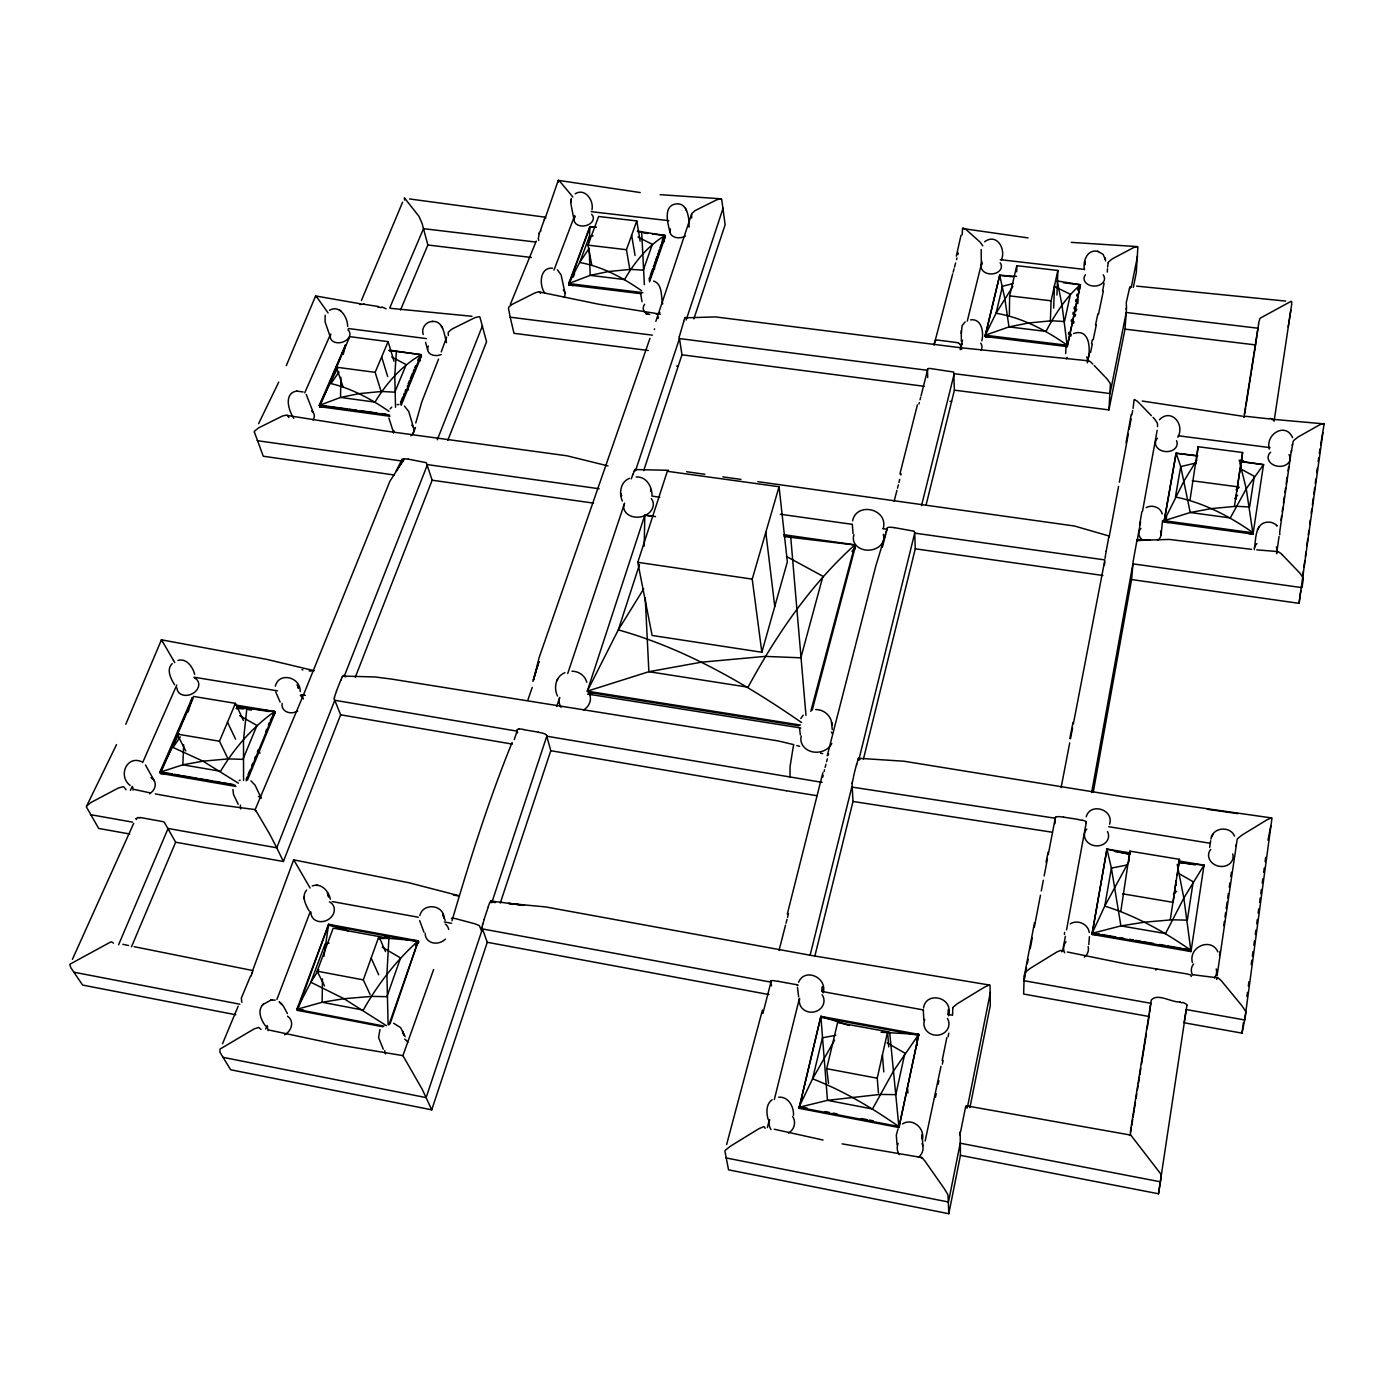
<?xml version="1.0" encoding="UTF-8"?>
<svg xmlns="http://www.w3.org/2000/svg" width="1394" height="1394" viewBox="0 0 1394 1394"><rect width="100%" height="100%" fill="white"/><g stroke="black" fill="none" stroke-linecap="round" stroke-linejoin="round"><path stroke-width="1.5" d="M981.324 265.4L981.184 249.474M981.829 340.833C983.903 332.696 981.916 318.424 970.625 319.836M989.496 337.348L985.227 336.529L985.244 335.222L999.707 275.28L1016.574 276.395M589.209 242.539L589.958 226.664L595.883 227.013M482.115 927.254L482.202 926.052A7.998 2.213 -79 0 1 482.725 924.1M524.074 905.333L508.514 903.399L545.699 906.936L811.918 955.552L989.409 985.018A4.252 1.568 -37.4 0 1 990.036 985.227L990.298 1005.388L969.928 1107.62M309.12 910.874C305.722 905.002 301.209 896.22 306.61 890.052M1012.445 276.779L999.707 275.28L985.227 336.529L989.391 337.156M1001.345 260.12C1006.346 248.759 996.483 232.746 984.617 241.772M1009.343 316.264L1009.639 295.877L1016.784 265.679L1057.872 270.471L1056.931 295.092M1016.679 271.83L1016.784 265.679M644.185 546.099L644.847 515.1L655.546 516.616M1279.762 534.738L1279.797 533.083M962.156 234.924L962.557 228.529A3.433 1.586 68.9 0 1 962.923 228.006L965.084 228.755A29.901 13.748 68.6 0 1 966.286 229.749L977.089 239.402M1107.603 267.073L1108.195 262.786M232.937 789.44L233.495 794.475L238.217 804.338M1050.362 321.212L1051.093 300.808L1057.872 270.471M1053.655 308.091L1054.491 285.561M679.331 336.581L683.757 321.544M1065.696 353.553L1066.061 345.311M1067.316 346.618L1062.019 305.181L1057.244 280.943L1080.437 284.759L1067.316 346.618L985.227 336.529M1077.841 303.683L1078.05 299.501M1078.468 291.154L1078.677 286.99L1078.276 288.785M254.353 432.035L263.274 456.239L394.328 475.006M322.467 978.884L322.136 1002.251L296.887 1009.326L297.427 1010.336L382.914 1026.786M1024.154 978.483L1024.102 979.372M1054.962 823.645L1055.241 818.243A4.374 2.196 3.9 0 1 1056.007 816.867M1084.532 269.774C1082.511 261.358 1087.32 248.968 1097.636 251.373M1107.289 272.074L1107.516 268.728M340.868 377.269L340.519 397.429L319.278 405.427L319.714 406.682L324 407.275M574.154 220.583L570.843 203.524L571.279 198.418M570.826 202.147L570.982 199.638M960.222 1135.117L960.431 1155.347L948.809 1213.721L728.539 1169.827L724.915 1151.078A4.426 1.655 -34.9 0 1 725.472 1150.137L730.142 1146.408A41.506 15.334 -35 0 1 731.745 1145.398L757.012 1129.872A38.265 14.149 -35.2 0 1 759.347 1128.495L763.546 1126.753A4.409 1.655 -35.3 0 1 764.313 1126.875L765.167 1128.356M960.884 346.827L960.309 344.527M966.844 1107.097L966.042 1106.104M1087.337 362.858L1087.773 360.732A3.59 1.481 62.2 0 1 1088.191 360.419L1090.578 361.848A31.173 12.842 62 0 1 1091.903 363.154L1092.809 364.078M927.864 368.852A1.899 1.237 14 0 1 928.421 368.574L929.31 368.452A8.556 5.541 13.7 0 1 930.425 368.521L953.705 372.059L954.402 390.163L1108.927 409.906L1110.391 384.343A3.607 1.516 62 0 0 1110.06 383.211L1107.341 379.273A33.839 14.01 61.8 0 0 1106.418 378.279L1105.163 376.938M1104.536 564.849L1104.745 561.887M1108.927 409.906L1125.01 329.141L1126.247 312.483A46.351 20.039 63.2 0 0 1126.282 311.733L1126.439 309.729M1133.078 408.407L1134.071 399.799A3.624 1.551 61.3 0 1 1134.524 399.503L1137.452 401.402A34.014 14.393 61.1 0 1 1138.393 402.326L1139.334 403.267M1064.424 934.433L1064.58 932.377M1108.195 262.786A3.537 1.847 -45.3 0 1 1108.753 261.793L1111.907 259.145A30.773 15.944 -45.1 0 1 1113.667 258.134L1132.712 248.045A33.212 17.094 -45.3 0 1 1133.897 247.452L1137.434 246.599A3.537 1.83 -45.6 0 1 1137.887 247.069L1136.232 272.858L1133.339 287.391M1088.784 944.592L1089.428 936.681M1157.56 426.599L1157.473 423.898A3.642 1.568 61 0 0 1157.142 422.765L1154.79 419.263A31.644 13.47 60.9 0 0 1153.396 417.764L1153.03 417.364M1130.168 852.936L1106.958 849.103L1091.99 934.433L1190.999 951.562L1183.837 898.032L1177.216 864.315M1157.159 430.293L1142.522 511.284M1128.913 854.226L1106.958 849.103L1091.99 934.433L1096.276 934.468M1109.624 824.22C1114.224 809.513 1090.404 802.125 1086.205 816.727M1093.262 792.158L1131.562 579.556L1133.252 560.876L1137.103 539.565L1149.928 539.983L1136.894 540.471L1169.217 539.426L1251.603 549.341M1139.595 524.946L1141.86 511.877M183.66 744.779L182.841 764.801L159.874 772.276L160.467 773.391L235.882 786.443M323.896 956.336L328.653 924.344L418.27 940.845L390.111 1023.806M1120.881 910.892L1129.889 851.142L1179.463 859.331L1177.233 875.362M1161.063 535.226L1162.561 520.554M1128.861 861.178L1129.889 851.142M1197.673 455.681L1176.118 453.224L1164.182 520.694L1164.06 521.966L1168.346 522.576M1137.086 540.924L1137.173 539.583M1197.446 456.012L1176.118 453.224L1164.06 521.966L1253.032 534.129L1246.253 488.789L1239.824 462.791M1177.878 437.263C1185.214 423.933 1170.943 407.919 1159.425 419.751M359.739 304.502L363.433 304.171M1126.561 308.492L1126.3 303.596A7.371 3.799 67.5 0 1 1126.23 302.69L1129.401 288.872M1190.04 499.819L1198.073 446.725L1242.612 452.51L1239.876 471.73M1196.069 463.801L1198.073 446.725M1147.14 1028.772L1149.388 1014.048M1105.006 558.367L1106.122 551.466M1149.597 1012.392L1151.095 1001.31A52.24 17.773 -36.8 0 0 1151.235 1000.09C1157.525 992.685 1171.483 1002.617 1180.143 1001.938M1191.225 976.532L1190.703 974.981L1187.583 974.023L1126.753 964.108L1067.316 951.997M1292.221 445.522L1293.231 441.34A3.781 1.638 -43.7 0 1 1293.893 440.33L1297.849 437.158A35.425 15.299 -43.5 0 1 1299.121 436.409L1318.951 425.222A32.776 14.079 -43.7 0 1 1320.763 424.281L1323.777 423.48A3.781 1.638 -44 0 1 1324.178 423.898L1320.641 444.878M1131.562 579.556L1299.069 603.341L1300.776 590.603M1302.798 575.687L1303.373 571.401M1303.948 567.097L1304.819 560.649M1305.394 556.363L1305.986 552.059M1306.858 545.629L1307.729 539.182M1308.304 534.878L1308.879 530.591M1309.75 524.144L1310.325 519.857M1311.196 513.41L1311.771 509.106M1312.364 504.82L1313.235 498.372M1313.81 494.068L1314.681 487.639M1315.256 483.335L1315.831 479.048M1316.703 472.601L1317.278 468.297M1318.149 461.867L1318.741 457.563M1319.316 453.277L1319.891 448.973M1184.081 1022.76L1242.002 1033.146L1243.448 1022.429M1246.898 996.693L1247.491 992.406M1248.344 985.976L1248.919 981.69M1251.237 964.543L1251.812 960.257M1252.387 955.97L1252.962 951.684M1253.833 945.254L1254.408 940.967M1255.28 934.538L1255.855 930.251M1256.726 923.821L1257.301 919.535M1258.172 913.105L1258.747 908.818M1259.618 902.388L1260.193 898.102M1260.768 893.815L1261.343 889.529M1262.215 883.099L1262.79 878.812M1263.661 872.383L1264.236 868.096M1265.09 861.666L1265.682 857.38M1322.906 432.593L1299.069 603.341M858.948 758.545A4.827 1.028 -73.6 0 0 858.425 758.266L904.026 761.229L1123.477 796.758L1271.502 817.929A4.13 1.446 -40 0 1 1271.973 818.191L1244.72 1019.972L1242.002 1033.146M1258.59 324L1254.147 354.128M1170.35 919.326L1179.463 859.331M1173.138 902.197L1176.1 880.694M1175.856 885.399L1176.414 881.391M1234.509 505.795L1242.612 452.51M1236.914 490.81L1239.928 469.551M1280.981 520.223L1281.591 515.937M1282.201 511.65L1282.829 507.364M1283.438 503.077L1284.362 496.665M1284.972 492.378L1285.582 488.092M1286.192 483.805L1287.115 477.393M1288.039 470.963L1288.648 466.676M1276.59 553.679L1279.065 536.463M1279.675 532.159L1291.402 450.384M1216.735 974.685L1217.345 970.416M1219.489 955.5L1220.099 951.231M1223.758 925.651L1224.368 921.382M1224.977 917.113L1225.587 912.843M1226.197 908.592L1227.121 902.197M1227.731 897.928L1228.341 893.659M1229.247 887.264L1229.856 882.994M1230.78 876.599L1231.39 872.348M1217.049 975.87L1237.175 839.38A4.147 1.464 -39.8 0 1 1237.889 838.404L1241.671 835.32A35.93 12.563 -39.7 0 1 1243.744 833.995L1266.048 820.404A38.736 13.47 -39.9 0 1 1267.442 819.585L1271.502 817.929M1239.301 461.083L1263.522 464.655L1253.032 534.129L1248.85 533.571M1178.697 860.969L1204.015 865.151L1190.999 951.562L1187.043 950.15M960.431 1155.347L1158.501 1193.769L1186.799 1006.05A11.5 4.67 23.8 0 0 1187.061 1005.196M1274.081 421.249L1291.436 306.053A62.242 28.438 -45.8 0 1 1291.663 304.781L1291.68 301.487A2.945 1.377 -45.4 0 0 1291.14 301.296L1260.49 318.024A2.962 1.394 -45 0 0 1259.793 318.895L1258.73 322.763A62.312 29.762 -44.5 0 1 1258.59 324M921.364 1158.1L921.608 1157.508A4.565 0.871 58.9 0 1 922.026 1157.612L924.71 1160.766A39.659 7.51 58.9 0 1 926.243 1162.91L943.163 1187.061A43.231 8.172 58.7 0 1 944.243 1188.629L947.519 1194.013A4.618 0.889 58.7 0 1 947.99 1195.181L948.809 1213.721M1263.312 465.944L1263.522 464.655L1240.068 461.588M1203.841 866.266L1204.015 865.151L1178.871 862.625M1237.036 490.862L1237.698 486.628M1174.532 893.833L1175.194 889.616M1288.178 327.05L1288.666 323.931M1288.823 322.885L1290.792 310.27M1269.307 449.095C1265.16 433.9 1285.878 421.877 1292.569 437.699M1254.426 548.103C1255.994 539.809 1254.792 524.161 1266.344 522.262C1270.265 521.617 1274.621 522.889 1277.183 526.008L1276.608 525.364M960.605 1131.789L965.659 1106.575M1130.325 1131.98L1150.817 1003.279L1024.05 980.714L1024.729 973.169A4.252 1.551 -38 0 1 1025.374 972.193L1029.922 968.569A39.834 14.341 -37.9 0 1 1031.403 967.628L1054.979 953.13A36.784 13.226 -38.2 0 1 1057.14 951.858L1060.886 950.342A4.234 1.533 -38.3 0 1 1061.479 950.551L1061.845 951.841M1244.006 416.37L1257.98 328.217L1126.247 312.483L1110.042 393.544L954.228 373.697L921.521 505.673M1130.377 1134.106L1131.388 1127.781M1131.719 1125.672L1132.73 1119.347M1133.061 1117.239L1134.071 1110.896M1134.402 1108.788L1135.413 1102.445M1136.093 1098.211L1136.772 1093.994M1137.434 1089.742L1138.114 1085.508M1138.462 1083.382L1139.473 1077.004M1139.804 1074.861L1140.832 1068.466M1141.512 1064.197L1146.304 1033.999M1244.703 413.879L1245.661 407.832M1245.975 405.828L1251.185 372.825M1251.481 370.943L1253.851 355.975M1209.644 847.413L1210.689 840.721M1192.375 962.592C1188.298 946.648 1211.247 936.995 1217.903 951.893M1184.22 1021.959L1186.189 1009.552L1244.72 1019.972L1245.87 1012.358A4.461 1.446 56.6 0 0 1245.504 1011.19L1242.159 1006.085A41.785 13.4 56.6 0 0 1241.009 1004.638L1222.747 982.491A38.335 12.302 56.8 0 0 1221.074 980.522L1218.007 977.804A4.409 1.429 56.9 0 0 1217.415 977.804L1193.403 974.807M1158.501 1193.769L1160.888 1178.766A81.758 21.468 56.2 0 1 1161.063 1177.913L1160.941 1174.654A3.764 0.993 56.7 0 0 1160.4 1173.487L1130.917 1135.256A3.712 0.976 57.1 0 0 1130.273 1134.873L1129.576 1135.465M1291.384 451.952L1292.656 444.32M851.995 783.236L853.006 801.463L814.828 956.232M1024.189 976.758L1034.505 922.636M1165.872 520.938L1166.604 516.808M334.473 697.105L334.351 698.481M1091.659 792.541L1132.939 563.856L1302.013 587.641L1303.32 578.754A3.886 1.725 58.6 0 0 1303.007 577.586L1300.01 573.283A36.349 15.979 58.5 0 0 1298.947 572.15L1282.358 554.882M1131.248 414.471L1126.056 442.752M1137.086 540.907L1140.588 521.861M1062.629 951.266L1065.364 936.298M1066.549 929.885L1086.153 823M1106.174 551.24L1108.247 540.158M1109.154 537.004L1118.563 486.419M1119.347 482.202L1128.373 433.708M1129.157 429.491L1131.126 418.949M1131.911 414.732L1132.695 410.516M1235.676 845.966L1235.851 845.008M1026.524 967.889L1024.05 980.714L1023.614 994.044L1149.092 1016.505M1027.343 963.62L1028.162 959.333M1030.218 948.652L1032.257 937.953M1034.313 927.271L1040.464 895.209M1041.283 890.923L1043.339 880.241M1044.158 875.955L1047.434 858.861M1048.253 854.574L1055.241 818.243L851.804 787.052L810.053 955.413M1061.113 787.627L1069.703 742.932M1070.522 738.681L1072.561 728.034M1073.38 723.782L1104.884 559.918L914.708 533.118L858.721 760.27M1267.982 840.233L1270.823 825.806M899.949 473.855L917.391 404.887M1069.825 738.559L1073.049 722.249M1104.083 283.33L1102.532 291.067M967.279 1108.021L990.402 992.162M1131.283 287.269L1137.521 256.026M946.822 1037.641L942.17 1060.555M1216.683 979.355L1217.415 977.804M693.846 318.912L725.141 224.73L721.656 199.272A3.346 2.143 -43.2 0 0 721.064 198.802L717.265 199.586A31.452 20.004 -42.8 0 0 716.046 200.144L696.756 209.762A29.135 18.627 -42.4 0 0 694.996 210.721L691.999 213.282A3.363 2.161 -42.6 0 0 691.581 214.258L691.703 217.952M941.002 1066.271L925.18 1140.919M852.57 520.851C856.665 501.317 888.605 508.932 883.238 528.64M1097.862 313.877L1095.51 325.046M935.444 1097.374L936.21 1093.663M938.145 1084.393L938.911 1080.681M942.361 1064.127L943.128 1060.451M948.042 1036.822L948.809 1033.215M1090.544 352.508L1092.304 344.039M1093.192 339.805L1096.276 324.994M1098.472 314.399L1103.316 291.119M787.314 914.046L822.896 772.555M1068.466 334.212L1068.867 332.364M1071.237 321.369L1071.638 319.54M1072.822 314.068L1073.206 312.256M1073.99 308.614L1074.391 306.802M1075.558 301.383L1075.941 299.571M1076.726 295.964L1077.109 294.169M898.938 1127.537L918.751 1034.383L820.874 1016.348L799.058 1108.317L898.938 1127.537L918.751 1034.383L881.043 1032.257M1012.846 286.415L996.03 313.267L985.244 335.222L1067.386 345.294L1080.437 284.759L1063.448 282.773M1070.871 336.128L1071.254 334.299M1073.607 323.425L1073.99 321.631M1075.157 316.211L1075.541 314.417M1076.307 310.827L1076.691 309.05M1091.519 343.534L1092.321 339.909M1046.023 862.137L1048.218 852.03M956.284 256.182L960.989 235.342M878.447 1092.931L877.227 1078.224L887.612 1031.769L888.71 1046.859M1088.435 357.526L1089.202 354.093M828.524 1083.452L826.694 1068.693L837.62 1022.534L889.651 1032.1L898.869 1126.561L798.919 1107.324L812.58 1078.834L834.553 1040.22M822.704 777.19L823.174 775.238M849.155 1025.496L820.874 1016.348L799.058 1108.317L803.38 1108.108M952.694 273.869L933.997 345.12M343.255 354.372L345.607 344.806L319.714 406.682L389.937 416.283M853.459 776.667L856.543 764.26M767.38 1127.589L769.244 1120.096M774.315 1099.605L799.407 998.4M967.262 321.143L981.968 261.741M863.409 759.19L915.283 548.8L914.708 533.118M926.191 504.611L954.402 390.163M275.332 686.214C278.8 671.542 300.721 676.961 300.198 691.581M960.17 349.702L962.54 340.171M920.023 399.817L920.737 397.029M921.086 395.635L927.393 370.665M825.945 764.26L825.126 767.484M824.098 771.492L824.551 769.749M826.59 761.699L827.322 758.859M918.96 404.033L919.326 402.622M762.884 1013.525L770.917 982.143L771.509 985.906M779.037 950.447L785.519 925.128M786.024 923.194L787.018 919.326M787.505 917.391L788.499 913.54M882.35 547.337L885.73 534.163M886.148 532.508L886.985 529.232L882.855 528.657M894.129 501.335L896.934 490.357M897.509 488.144L898.346 484.833M898.903 482.62L899.757 479.327M900.872 474.936L901.151 473.838M415.76 422.992L421.79 401.89L438.57 359.077M827.2 755.844L875.693 566.417L886.985 529.232M1155.905 970.119L1156.445 969.353A2.561 0.958 27.1 0 1 1156.898 969.213M1243.709 417.433L1245.365 416.266L1267.39 418.688A73.22 16.519 6 0 1 1269.15 418.827L1269.742 418.949M812.232 710.086L854.975 548.086L851.978 551.222M810.803 711.341L854.975 544.845L783.811 534.704M1109.084 536.01L1074.426 526.008L757.796 481.644M726.622 1144.561L762.431 1010.058M956.528 259.65L956.964 257.977M957.87 254.649L958.305 252.976M953.147 272.196L954.054 268.833M954.489 267.16L955.622 262.996M1210.95 839.101C1212.327 827.2 1230.135 825.544 1234.544 836.104M1129.802 287.321L1129.698 287.722A65.866 27.741 78.7 0 0 1129.436 288.941M761.856 652.253L787.349 561.852L779.054 486.733L667.308 471.294L637.772 562.322L652.113 635.455L761.856 652.253L752.22 579.12L779.054 486.733M512.121 742.427C488.649 800.191 469.412 861.492 452.004 920.72M188.19 711.898L192.215 697.836L192.773 698.986L160.467 773.391L164.736 773.583M538.903 661.61L533.397 680.115L539.164 657.498L649.987 338.289M857.728 759.782L858.303 758.284M419.838 915.544C422.852 902.632 443.64 904.34 444.059 918.106L442.787 914.185L445.209 920.458M532.909 681.405L538.92 661.54M251.756 972.785L252.976 971.026M691.581 214.258L655.86 321.369M639.48 564.535L618.309 629.879L587.275 691.18L800.522 725.072M643.679 470.649L681.962 354.79L679.488 338.568L927.48 370.299L927.707 377.547M923.525 1007.984C925.912 990.838 953.322 997.268 948.46 1013.978L948.443 1009.604L948.6 1015.738M484.119 919.308L488.283 906.832M635.472 470.841L679.488 338.568M261.026 1029.417L258.692 1027.483L254.231 1028.842L220.043 1049.09L219.886 1052.156L230.655 1069.773L431.739 1109.833L487.273 942.292L482.446 928.927A4.461 1.289 -79.4 0 1 481.923 927.637M500.272 903.051L550.787 750.704L546.779 736.224L822.111 782.348M686.162 320.045L723.103 208.124M491.768 902.72L546.779 736.224M556.729 706.427L559.482 698.202M567.707 673.563L624.617 503.112M514.229 739.639L517.087 731.153A5.681 2.858 13.6 0 1 516.86 730.142L517.017 729.794A2.945 1.446 19.3 0 1 518.08 729.289L518.951 729.219M631.325 478.839L632.893 474.187M1276.904 552.826L1277.427 551.797A3.851 1.708 59 0 1 1277.984 551.554L1280.825 553.366A33.439 14.654 58.8 0 1 1282.358 554.882M544.496 219.085L545.333 216.906L545.768 218.213M527.995 699.649L532.247 687.381M649.081 278.974L649.691 277.232M650.301 275.489L652.723 268.537M653.333 266.812L653.943 265.087L654.588 269.181M654.535 263.344L655.145 261.619M655.755 259.894L656.957 256.461M657.55 254.736L658.16 253.011M658.752 251.303L659.345 249.596M659.954 247.871L661.139 244.455M661.732 242.748L662.342 241.04M662.934 239.35L663.527 237.642L664.154 241.772M388.926 1024.834L418.27 940.845L388.891 938.371L333.218 928.125L317.187 971.182L324.506 985.906M649.29 280.612L665.043 235.481L637.407 231.177M649.499 281.919L665.252 236.788L665.043 235.481L652.183 233.965M431.739 1109.833L422.243 1089.359L402.918 1055.624L433.621 969.527M544.2 219.921L540.332 230.881M658.038 318.477L658.508 317.152M370.142 994.567L363.311 979.877L378.907 936.541L385.493 951.562M629.914 269.878L626.446 249.718L636.797 220.932L598.636 216.488L587.972 245.135L591.805 265.278M441.253 351.863L446.707 337.052M383.96 1026.071L296.887 1009.326L328.653 924.344L348.413 930.913M589.958 226.664L568.944 284.864L573.178 285.491L568.944 284.864L568.682 283.557L589.958 226.664L596.388 227.414M303.822 1010.232L297.427 1010.336L328.653 924.344M573.3 277.023L574.607 273.555M265.679 1028.999L267.021 1025.496M276.918 999.428L310.27 911.659M553.976 270.122L574.711 215.547M325.168 315.218L325.081 321.822L330.256 336.947M536.237 241.092L510.378 304.293M314.173 670.688L266.707 659.362L161.443 639.811L125.774 724.305M336.372 691.302L340.694 680.324M139.888 817.494L140.463 817.564A72.575 54.227 35.3 0 1 142.153 817.842L163.272 821.693A3.712 2.143 38.6 0 1 164.3 822.251L175.644 842.22L283.383 861.509L340.624 714.808L334.787 700.276A4.165 1.533 -80.8 0 1 334.177 698.742M355.296 677.205L432.157 480.216L426.303 462.686L408.268 459.131M447.77 440.382L486.558 341.809L479.937 317.118A3.415 2.283 -37.3 0 0 479.222 316.682L475.093 317.605A32.097 21.276 -37 0 0 473.803 318.215L453.433 328.339A29.779 19.795 -36.5 0 0 451.569 329.35L448.519 331.981A3.433 2.3 -36.5 0 0 448.171 332.939L448.38 335.518M437.263 439.772L482.498 325.691M564.971 672.675C555.648 676.247 553.418 687.782 557.53 696.094M489.677 903.033L490.81 900.994L523.796 905.281M412.955 433.795L415.499 427.488M402.605 202.165L361.412 300.512M400.514 402.448L402.796 396.907M403.546 395.06L404.312 393.23M405.062 391.383L405.811 389.553M408.076 384.047L409.575 380.388M410.324 378.558L412.572 373.104M413.321 371.292L414.053 369.462M414.802 367.65L415.551 365.838M417.782 360.419L418.514 358.624M246.146 779.298L247.087 776.998M248.045 774.698L249.927 770.115M251.791 765.533L252.732 763.25M254.614 758.684L255.538 756.419M257.402 751.871L258.343 749.606L259.998 753.161M265.749 731.554L266.672 729.323M268.502 724.845L269.425 722.597M270.349 720.367L275.141 712.613L274.618 711.463L234.471 704.824M246.163 780.814L274.618 711.463L236.527 706.775M400.792 404.051L421.058 354.668L389.989 350.243M247.522 779.96L275.141 712.613L272.562 716.028M401.176 405.305L421.424 355.94L421.058 354.668L388.717 350.434M238.165 1006.189L222.517 1043.757M250.415 976.305L241.336 998.121L241.685 1001.816A55.69 27.131 -37 0 1 241.946 1002.251M634.113 470.928L634.932 469.569L668.458 470.283M131.506 946.787L175.644 842.22M400.531 309.956L427.871 244.995L422.382 224.556A57.903 11.779 63.5 0 1 422.068 223.354L418.967 216.331L404.365 197.826L404.661 200.109M227.675 758.092L219.468 741.225L235.447 703.36L193.505 696.425L177.16 734.08L185.768 750.948M381.242 391.836L375.143 372.337L388.107 341.635L349.772 336.651L336.494 367.214L342.959 386.678M798.57 982.282C804.652 967.331 827.705 977.473 823.157 992.894M897.963 1129.053L896.307 1135.117L897.022 1144.579M952.816 1007.879L952.538 1015.25L947.693 1014.362M118.577 944.784L168.082 828.472L276.761 847.796L283.383 861.509M389.71 307.987L423.497 228.668L535.523 242.016M179.059 733.645L159.874 772.276L235.342 785.31M337.697 367.981L319.278 405.427L389.536 415.029M159.874 772.276L192.215 697.836M319.278 405.427L345.607 344.806M133.685 823.384L72.418 959.316M130.391 790.398L132.151 786.425M142.641 762.57L176.777 685.046M304.711 392.829L330.413 334.525M286.293 365.646L315.619 295.964L360.767 303.857M1106.958 849.103L1111.401 868.113L1104.762 906.117C1135.849 915.753 1164.582 931.906 1191.173 950.481L1092.077 933.353L1104.762 906.117L1128.739 861.771M116.521 744.588L86.672 805.959A4.025 2.318 -26.5 0 0 86.393 806.899L98.678 828.437L129.781 834.013M278.748 382.095L258.587 423.671M1176.118 453.224L1180.735 466.589L1175.421 496.996C1203.684 502.676 1229.804 516.39 1253.223 532.856L1164.182 520.694L1184.238 480.547L1196.61 460.368M539.356 233.321L538.293 238.479A41.681 27.357 -45 0 1 538.624 240.029L538.746 240.448M1257.475 529.964L1258.939 526.984M255.712 810.855L255.154 809.6L303.753 694.195L389.867 481.296L404.33 458.835L402.099 459.358L396.192 470.928L404.33 458.835A21.781 11.866 21.7 0 1 408.303 459.218M296.887 1009.326L310.827 982.247L318.756 969.701M379.952 1029.574L378.576 1037.659L383.28 1049.142M642.878 292.653L568.682 283.557L579.677 262.49L589.192 248.219M556.572 681.143L557.774 678.843M1213.024 834.292L1211.473 837.132M800.818 718.502L803.171 715.157M419.193 359.582L421.424 355.94L418.548 359.025M272.893 716.237L275.141 712.613L272.736 716.08M643.714 588.843L618.309 629.879C684.628 648.471 745.25 683.548 801.567 722.545M663.004 240.378L665.252 236.788L662.307 239.855M416.405 945.463L418.705 941.891L329.158 925.407M1204.015 865.151L1183.837 898.032L1165.541 933.562L1120.898 925.895L1092.077 933.353M86.672 805.959L90.767 802.648A37.76 21.45 -26.8 0 1 92.265 801.811L116.347 789.074A34.78 19.83 -27.2 0 1 118.595 787.958L122.968 786.756A4.008 2.3 -27.1 0 1 123.944 787.035L126.07 789.753M852.588 551.693L854.975 548.086M1077.98 289.656L1080.367 286.084L1077.614 289.429M262.577 1005.004C257.141 1011.208 261.27 1020.216 265.4 1025.862M419.036 359.443L421.424 355.94L418.688 359.182M180.262 736.868L173.065 747.463L202.984 761.176L238.391 783.201M339.038 371.954L330.936 383.594C351.933 388.508 371.257 399.207 388.961 411.3M662.812 240.256L665.252 236.788L662.446 240.029M916.363 1038.879L918.803 1035.411L916.119 1038.704M934.921 341.251L934.416 343.412M416.126 945.393L418.705 941.891L416.022 945.237M418.862 359.425L421.424 355.94M918.751 1034.383L893.537 1070.975L872.505 1108.979L827.478 1100.354L798.919 1107.324M390.111 408.895L391.749 407.1M1077.754 289.551L1080.367 286.084M662.638 240.238L665.252 236.788M402.099 459.358L401.96 461.031L257.245 440.678M1263.522 464.655L1246.253 488.789L1230.31 517.941L1190.215 512.504L1164.182 520.694M263.013 1004.482L270.959 1000.108M262.246 1005.423L263.274 1004.15M1234.805 498.477L1237.663 495.218M172.264 663.579C165.956 669.521 170.922 678.878 174.581 684.75M685.308 317.832L715.471 316.908L960.902 347.768L1087.773 360.732M418.27 940.845C396.157 960.588 377.757 984.321 363.259 1010.127L322.136 1002.251L344.022 998.731L371.222 996.396L386.922 996.675L400.566 957.957L382.252 947.206M1080.437 284.759C1065.643 297.497 1055.101 314.33 1045.988 331.406L1008.995 326.893L985.244 335.222M1173.417 894.216L1176.623 891.271M1236.042 490.008L1239.249 487.186M965.153 321.875L962.104 325.673L961.302 333.584M772.102 1099.674C765.898 1104.135 766.195 1113.039 768.251 1119.574M274.618 711.463C252.593 727.215 234.349 748.02 220.6 771.283L182.841 764.801L202.984 761.176L228.215 758.894L242.939 759.364L256.966 725.472L239.733 715.697M665.043 235.481C647.67 245.919 634.618 262.211 624.547 279.549L590.202 275.367L568.682 283.557M421.058 354.668C401.733 365.908 386.417 383.071 375.021 402.117L340.519 397.429L358.885 393.666L381.677 391.47L394.816 392.184L406.212 364.653L391.749 357.003M790.189 777.277A38.004 4.757 -85.3 0 1 790.015 775.831L790.067 766.613A24.935 3.119 -85.2 0 1 790.276 765.254L793.047 748.055A26.834 3.346 -85.2 0 1 793.186 747.254L793.778 744.64L778.079 740.911L391.575 679.087L374.986 676.961L342.663 676.073A8.312 3.049 -81 0 0 342.244 676.822M575.13 193.836C584.922 187.563 594.105 200.405 591.945 209.902M902.528 1123.912C912.303 1117.5 925.198 1128.234 922.253 1139.194L922.27 1134.542L922.828 1145.781M1070.278 923.821C1077.423 919.343 1088.122 923.908 1089.254 932.464M329.524 310.27C339.77 304.345 347.664 317.362 347.646 326.405M1146.182 507.608C1151.949 504.314 1160.627 507.259 1162.247 513.933M239.158 780.605L240.082 780.17M629.6 478.334C620.539 481.61 618.762 493.04 622.369 501.038M1073.537 333.584C1090.422 327.451 1091.014 351.358 1087.407 361.394A10.525 7.876 0.7 0 0 1086.606 356.934M312.308 885.957C321.108 882.541 328.792 891.202 330.378 899.217M593.147 235.795L589.226 236.858L579.677 262.49C602.225 266.481 622.926 277.772 641.588 290.701M1013.351 283.487L1002.495 286.275L996.03 313.267C1022.063 317.536 1045.988 330.291 1067.386 345.294M1056.269 816.71L1059.457 816.657A34.275 17.042 10.7 0 1 1063.57 817.111M1194.466 463.348L1180.735 466.589L1190.215 512.504L1211.247 508.618L1236.182 506.283L1249.616 506.963L1254.304 476.295L1241.932 469.586M329.089 943.093L325.116 943.93L310.827 982.247L344.022 998.731L386.417 1025.688M296.643 391.104L303.108 391.941M177.962 660.408C186.639 657.933 192.808 667.134 194.69 674.365M296.887 391.052C283.33 393.073 288.575 410.864 293.803 418.27M1126.648 865.064L1111.401 868.113L1120.898 925.895L1144.335 922.201L1172.215 919.796L1187.322 920.162L1193.194 881.757L1179.411 873.846M835.825 1035.272L822.408 1037.798L812.58 1078.834C843.353 1090.683 871.842 1107.812 898.869 1126.561M432.227 321.456C425.937 321.648 420.918 328.357 423.271 334.473M397.203 404.643L398.928 404.504M271.551 1000.038L275.21 1000.143M270.523 1000.178L272.091 999.968M989.409 985.018L984.896 986.952A39.781 14.55 -37.2 0 0 983.38 987.841L959.508 1002.356A36.924 13.557 -37 0 0 957.312 1003.75L953.444 1006.904A4.252 1.586 -37.1 0 0 952.834 1007.879M297.427 1010.336L301.749 1010.023M432.698 321.439C443.588 320.794 444.425 335.518 446.498 342.68M431.983 321.474L433.064 321.422M164.701 773.2L160.467 773.391L164.806 773.374M778.706 1097.235C788.342 1096.242 793.988 1106.871 793.5 1115.287M138.163 817.407L135.985 818.696M378.401 938.51L388.891 938.371L386.905 974.458L388.107 1024.729M236.074 708.553L246.86 708.5L243.514 739.639L243.549 780.448M784.177 536.551L854.749 544.984C810.35 584.888 776.353 634.984 748.038 687.19L648.872 671.699L587.275 691.18L644.847 515.1L653.246 516.407M389.919 351.027L396.384 351.061L394.781 375.735L395.53 407.275M637.494 231.631L641.641 231.665L644.376 284.637M800.783 727.982L587.989 694.107L592.328 694.195M1277.984 551.571L1256.743 549.863M636.169 476.975C646.38 476.295 652.409 486.959 651.991 496.107L659.78 497.292M571.941 671.228C578.597 671.089 585.131 675.707 586.787 682.258M815.734 709.581C824.168 709.319 832.166 716.638 831.817 725.246L831.591 722.562L832.235 729.532M552.494 268.153C539.722 267.125 539.077 284.951 544.566 292.757M721.064 198.802L660.129 194.655M1137.434 246.599L1071.254 242.364M316.246 885.295L317.849 885.382M471.991 316.299L390.825 308.353M382.061 307.011L386.086 308.841M324.018 406.978L319.714 406.682L324.018 407.118M587.989 694.107L592.328 694.421M1285.669 301.087L1136.615 286.118M1324.178 423.881L1271.537 419.193L1274.116 420.308M962.557 228.529L1028.075 237.904M591.143 211.661L668.789 220.67M1000.317 259.667L1083.783 269.338M643.592 232.955L647.879 233.46M573.126 285.352L568.944 284.864L640.961 293.698M587.972 245.135L626.446 249.718M1009.639 295.877L1051.093 300.808M640.229 192.546L558.245 180.349L560.109 181.725A31.4 7.963 64.1 0 1 560.771 182.492L571.523 195.387A29.169 7.458 64 0 1 572.533 196.659L572.847 197.077M427.871 244.995L531.306 257.472M1125.01 329.141L1255.593 344.928M1242.385 416.196L1142.244 401.036M645.91 313.964L649.656 314.434M540.558 293.402L539.948 292.357A3.311 2.196 -39.1 0 0 538.45 291.816L535.191 292.827A32.097 21.032 -38.8 0 0 533.919 293.42L513.724 303.561A29.884 19.655 -38.3 0 0 512.016 304.484L509.455 306.401A3.328 2.196 -38.4 0 0 508.462 308.179L510.187 317.187L652.409 335.152M648.28 350.486L514.003 333.323L510.187 317.187M681.962 354.79L924.152 386.295M676.578 366.117L678.164 366.308M949.941 401.315L951.597 401.542M348.291 328.514L426.303 338.585M1178.261 435.764L1270.039 447.631M1239.214 460.212L1243.518 460.787M1192.253 480.773L1237.21 486.75M336.494 367.214L375.143 372.337M894.303 527.612L913.802 531.149M321.805 405.427L326.37 406.055M327.886 406.264L347.681 408.965M349.197 409.174L356.847 410.219M359.896 410.638L367.546 411.683M369.079 411.892L376.746 412.938M381.346 413.565L385.946 414.192M722.876 476.905L741.016 479.397M402.918 1055.624L340.275 1045.186L268.99 1030.044M660.373 314.173L598.793 304.24L539.251 291.921M1237.733 813.608L1207.309 809.287M686.615 471.73L704.824 474.291M599.141 488.754L427.47 464.62L344.144 676.491L345.956 676.787M780.379 514.247L851.908 524.301M432.157 480.216L593.53 503.129M915.283 548.8L1102.881 575.478M784.317 535.627L790.677 536.551L805.976 715.418M409.592 198.959L545.524 217.237L558.28 180.314L558.297 182.353M637.772 562.322L752.22 579.12M1063.57 817.145L1078.067 819.393M921.608 1157.508L842.168 1143.864M364.531 304.345L378.488 306.558M1052.47 832.27L853.006 801.463M589.941 692.557L798.971 725.804M301.94 669.695L302.968 669.869M309.154 670.862L311.228 671.194M820.578 753.265L822.739 753.614M858.652 759.347L859.976 759.573M816.936 795.695L786.756 790.834M524.057 729.742L538.241 732.146M193.993 677.205L277.493 690.849M301.034 694.7L305.321 695.397M1108.7 826.694L1209.957 843.248M786.408 790.781L550.787 750.704M237.119 706.322L268.798 711.55M1115.305 851.629L1130.064 854.069M1178.54 862.084L1195.407 864.872M239.855 708.187L243.166 708.744M248.149 709.563L251.46 710.104M340.624 714.808L512.347 744.1M177.16 734.08L219.468 741.225M1122.606 893.815L1172.702 902.284M162.558 772.276L172.595 774.018M174.267 774.297L180.959 775.465M182.631 775.744L197.739 778.357M199.429 778.654L212.881 780.971M214.571 781.267L221.315 782.435M223.005 782.714L233.147 784.473M1094.029 933.196L1099.953 934.207M1101.922 934.555L1115.758 936.942M1119.713 937.622L1123.686 938.301M1129.628 939.329L1133.601 940.026M1135.587 940.358L1141.547 941.403M1143.533 941.734L1153.483 943.459M1159.459 944.487L1165.436 945.515M1167.44 945.864L1181.432 948.286M1183.436 948.634L1189.43 949.663M778.253 981.341L785.397 982.648M90.436 814.654L132.517 822.129M254.353 432.035A3.537 2.387 -31.1 0 1 254.649 431.06L258.343 428.063A33.125 22.13 -31.2 0 1 259.685 427.348L280.978 416.754A30.563 20.44 -31.8 0 1 282.965 415.848L286.746 415.098A3.52 2.37 -31.8 0 1 287.547 415.499L385.859 431.094L567.009 455.803L608.011 465.927M453.364 895.035L457.65 895.802M491.472 901.883L495.515 902.598M1130.673 1135.082L966.687 1105.878M332.295 901.587L418.305 917.235M444.372 921.974L451.639 923.298M821.658 991.43L923.473 1009.953M785.78 982.718L793.622 984.164A25.824 10.96 14.7 0 1 797.072 984.739M770.847 982.125L482.446 928.927L426.128 1097.601L223.127 1057.366M384.918 936.733L388.612 937.413M820.996 1017.393L916.677 1035.01M487.273 942.292L768.948 994.567M317.187 971.182L363.311 979.877M826.694 1068.693L877.227 1078.224M803.24 1107.359L807.231 1108.125M825.161 1111.576L829.151 1112.342M833.159 1113.109L837.149 1113.876M861.213 1118.511L867.242 1119.661M869.246 1120.062L873.271 1120.828M113.506 943.128L111.729 941.961A3.415 1.795 -27.1 0 0 110.666 941.995L70.38 963.968A3.433 1.812 -26.5 0 0 69.822 964.805L70.972 967.976A73.725 38.196 -25.6 0 1 71.669 968.917L73.865 972.193L239.89 1004.22M1160.418 1181.816L960.222 1143.202L948.478 1202.011L725.908 1157.891M235.813 1014.78L82.612 985.07L73.865 972.193M155.274 793.918L205.528 803.014L255.241 809.618L256.566 811.761A34.623 1.272 61 0 1 257.576 813.469L268.955 832.863A37.603 1.394 61 0 1 269.687 834.117L276.761 847.796L334.787 700.276L517.087 731.153L517.627 732.983M150.221 792.89L134.207 789.44M134.155 946.683L252.645 970.52L293.664 859.854L408.912 882.75L458.818 895.68M122.846 944.313L128.492 945.498M823.052 1140.031L774.228 1129.227M1098.124 251.495L1103.107 254.37L1105.337 259.545M1097.409 251.321L1098.472 251.565M1082.197 820.195L1082.406 820.247A14.097 7.249 10.4 0 1 1084.062 820.613L1085.316 821.188A2.352 1.202 10.4 0 1 1085.752 821.519M393.596 1023.231L400.601 1027.605L405.201 1036.683M797.037 984.896L798.17 985.175M796.81 745.529L799.616 746.33M653.577 281.03C662.864 283.94 660.739 296.887 662.76 303.962M1055.188 286.833L1070.418 294.308L1064.493 321.544L1051.738 320.759L1028.458 323.007L1008.995 326.893L1004.778 298.351L999.707 275.28M637.947 237.05L652.375 244.333L643.279 270.157L630.68 269.356L608.394 271.551L590.202 275.367L589.244 250.24M786.477 556.485L822.93 576.28L800.853 657.811L765.097 656.382L701.182 662.22L648.872 671.699L645.23 597.712M141.578 761.682C126.767 755.078 117.671 776.022 130.182 785.484M887.107 1042.886L904.898 1053.132L895.837 1094.639L879.928 1094.429L827.478 1100.354L820.874 1016.348M340.833 310.81L339.3 309.869M404.434 406.072L408.756 411.544L414.001 429.335M250.972 780.849L255.067 785.153L261.218 798.082M557.391 269.826L561.137 274.966L565.006 293.193M279.096 1001.763L283.418 1006.172L287.391 1013.577M282.215 1004.482L279.845 1002.356M977.699 239.96L979.477 241.563A32.48 15.02 68.4 0 1 980.313 242.364L982.805 245.832M287.565 415.482L288.837 417.59M1140.048 403.999L1151.392 415.673M1094.185 365.489L1104.466 376.223M161.443 639.811L162.889 642.146A35.146 1.167 61.4 0 1 163.499 643.192L173.483 660.425M145.464 764.957L154.403 780.988M306.227 394.415L313.406 412.781M546.5 735.352L546.047 734.743A2.962 1.481 18.7 0 0 544.601 733.784L543.852 733.523A21.276 10.072 18.5 0 0 538.293 732.286M689.054 227.205C689.368 219.189 687.782 201.886 675.585 203.977C662.603 206.19 668.196 224.469 669.991 232.293M174.755 662.638L174.442 662.098A32.689 1.098 61.4 0 0 173.483 660.425M310.095 888.03L308.736 885.643A34.867 1.324 61.2 0 0 307.656 883.744L296.138 863.949A37.464 1.411 61.2 0 0 295.423 862.747L293.664 859.854L293.977 860.725M441.062 325.447L442.647 328.304M162.366 641.815L161.46 639.916M227.501 722.197L235.569 739.186M235.447 703.36L243.392 720.454M371.152 958.079L378.698 974.807M275.733 692.016L280.124 702.106M686.475 210.633L685.534 208.316M424.003 932.29L419.629 920.615M388.856 417.956L393.631 432.732M481.679 931.192L479.501 925.947A2.893 1.133 23 0 0 478.874 925.407L475.215 923.908A27.235 10.525 22.9 0 0 474.065 923.577L456.082 918.785A25.162 9.706 23.1 0 0 454.444 918.402L451.778 918.193A2.893 1.115 23.2 0 0 451.447 918.489M381.66 356.916L387.654 376.467M388.107 341.635L394.014 361.255M407.327 385.877L408.512 389.85M419.263 356.812L420.396 360.802M315.846 297.392L315.584 296.033L317.135 297.567A32.271 4.844 62.9 0 1 317.745 298.403L327.59 312.221A29.971 4.53 62.8 0 1 328.095 312.953M425.553 342.332L427.609 349.633M1186.817 1005.109L1186.747 1004.83A2.718 1.185 22 0 0 1186.155 1004.116L1184.255 1003.035A11.553 8.085 13.5 0 0 1182.757 1002.443M1105.024 257.82L1105.616 261.009M640.735 294.064L642.007 301.679M631.656 235.255L635.054 255.485M636.797 220.932L640.142 241.197M798.657 997.024L797.455 987.196M765.811 532.316L774.768 606.477M799.581 728.295L800.33 734.882M304.066 897.056L304.275 899.217M923.298 1010.092L923.856 1019.92M882.454 1054.857L883.779 1071.899M852.309 524.249L853.041 533.675M854.975 544.845L855.254 548.731M907.668 1088.993L907.912 1093.192M1084.933 261.933L1085.072 264.79L1084.915 261.427M916.764 1038.861L917.095 1045.308M961.268 330.622L961.372 341.269M935.078 341.077A4.74 3.102 13.6 0 1 936.611 340.241L936.89 340.153A4.984 3.293 14.4 0 1 937.482 340.049L957.678 342.663A4.984 3.241 13.7 0 1 958.288 342.941M958.27 342.959A4.827 3.136 13.7 0 1 960.135 344.318M546.657 735.37A5.837 2.736 21.4 0 1 546.849 736.241M363.346 304.136A51.317 4.6 11 0 1 364.444 304.31M377.913 307.046A39.067 14.724 -0.3 0 0 379.76 307.342A10.106 3.712 -0.1 0 0 381.747 307.534M1180.073 1002.321A47.832 36.349 14.2 0 1 1182.025 1002.774M966.547 1107.725A52.78 17.39 -39.7 0 1 966.565 1107.272M965.676 1106.731A4.112 1.464 -76 0 1 966.042 1106.244M960.17 1132.73A31.504 15.63 85.4 0 1 960.344 1131.562M959.752 1134.821A14.585 5.942 88.2 0 1 960.013 1132.486M1078.05 819.585A34.972 17.198 10.5 0 1 1082.145 820.369M1085.996 821.519A4.356 2.213 10.7 0 1 1086.153 822.721M778.253 981.393A24.534 10.246 14.8 0 0 774.942 980.888L774.419 980.801A5.437 2.335 15.1 0 0 771.213 980.749M771.056 982.056A4.426 1.934 15.3 0 1 771.056 980.766M490.81 900.994A4.409 1.411 -73.4 0 1 491.612 901.587M488.231 906.64A33.526 9.444 -79.3 0 1 489.642 902.807M482.794 924.187A34.78 9.531 -78.9 0 1 484.206 919.535M252.331 972.576A27.741 12.041 -56.2 0 1 250.92 976.218M136.595 819.498A11.135 5.262 5.5 0 1 136.089 818.696M138.285 817.738A14.985 9.897 28.9 0 1 139.975 817.877M343.377 675.376A4.13 1.673 -74.7 0 1 344.266 676.282M340.746 680.446A30.302 10.751 -80.4 0 1 342.279 676.979M334.508 697.139A22.165 7.859 -80.2 0 1 336.459 691.546M539.426 232.275A12.459 4.165 -52.4 0 1 538.851 233.547M540.785 230.655A39.067 15.909 -48.3 0 1 540.384 231.77M544.601 218.893A50.986 4.652 -65.9 0 1 544.322 219.729M1130.464 286.641A11.797 2.509 -70.3 0 1 1130.395 287.216M1130.098 288A13.47 4.443 85.9 0 1 1130.395 286.868M1126.038 309.346A53.564 24.151 61.4 0 1 1126.178 308.109M679.453 338.777A4.077 1.011 -83.5 0 1 679.157 336.912M927.585 370.299A3.468 2.265 13.5 0 1 927.759 368.818M685.621 317.588A4.391 1.307 -77.3 0 1 686.092 318.198M683.705 321.282A15.909 3.868 -83.7 0 1 685.29 317.292M1269.882 418.496A14.689 5.349 5 0 1 1271.851 418.775M1108.282 539.461A18.227 1.15 -82.1 0 1 1109.014 535.888M856.596 765.062A30.895 4.025 -80.4 0 1 857.728 760.688M852.483 781.773A32.01 4.217 -80.5 0 1 853.511 777.364M852.065 783.411A14.654 1.917 -80.6 0 1 852.448 781.564M887.124 529.232A4.112 2.457 14 0 1 887.264 527.664A2.248 1.342 14.3 0 1 887.751 527.49L888.64 527.281A9.967 5.907 14.1 0 1 890.243 527.281L890.418 527.263A26.19 15.282 13.9 0 1 894.321 527.664M828.21 755.182A9.601 1.603 -81.4 0 1 828.611 753.858M913.994 531.393A4.095 2.335 20.9 0 1 914.638 533.1M635.002 469.482A4.077 1.115 -81.3 0 1 635.455 470.405M632.963 474.622A30.128 7.336 -81.7 0 1 634.148 471.364M518.76 728.94A22.182 10.769 19.2 0 1 523.987 729.515M654.378 329.542A8.573 2.23 -83.2 0 1 654.553 328.827M587.571 691.302A15.822 13.016 -14.3 0 1 583.807 709.929M561.085 707.333A15.822 13.016 -14.3 0 1 559.726 697.436M831.8 743.49A16.136 13.609 -5.6 0 1 812.04 751.732A16.136 13.609 -5.6 0 1 801.236 736.049M831.347 732.077A16.136 13.609 -5.6 0 1 832.009 733.331M883.291 534.303A15.299 12.18 -3.9 0 1 868.392 550.177A15.299 12.18 -3.9 0 1 853.982 534.756M651.312 498.547A14.968 11.71 -10.5 0 1 641.066 516.808A14.968 11.71 -10.5 0 1 623.832 504.367M445.4 924.117A12.11 10.35 -23.9 0 1 448.694 929.484M445.4 939.103A12.11 10.35 -23.9 0 1 432.314 942.692A12.11 10.35 -23.9 0 1 425.205 933.353M685.465 235.987A9.793 7.04 -8.3 0 1 673.86 236.806A9.793 7.04 -8.3 0 1 670.479 228.965M385.511 1053.899A12.563 10.908 -29.3 0 1 384.744 1050.623M404.713 1039.157A12.563 10.908 -29.3 0 1 407.78 1042.381M659.85 312.5A10.037 7.388 -9.1 0 1 656.313 314.295M648.053 314.225A10.037 7.388 -9.1 0 1 644.603 304.275M297.706 711.167A11.326 8.974 -22 0 1 286.362 711.724A11.326 8.974 -22 0 1 282.146 703.447M300.268 695.554A11.326 8.974 -22 0 1 303.404 698.986M194.48 677.954A11.291 8.747 -23.7 0 1 192.755 693.515A11.291 8.747 -23.7 0 1 176.968 687.939M240.639 808.938A11.71 9.427 -25.1 0 1 240.535 805.122M258.378 796.375A11.71 9.427 -25.1 0 1 260.783 798.082M150.935 777.747A11.675 9.166 -26.7 0 1 149.541 793.848M133.075 790.119A11.675 9.166 -26.7 0 1 132.935 787.296M563.281 289.917A9.95 7.249 -11.2 0 1 564.012 297.305M591.614 214.293A9.723 6.918 -10.2 0 1 590.533 223.371A9.723 6.918 -10.2 0 1 578.109 225.166A9.723 6.918 -10.2 0 1 575.112 216.662M1000.16 262.856A10.141 7.388 -1.7 0 1 991.552 273.956A10.141 7.388 -1.7 0 1 982.212 263.431M1103.142 274.827A10.263 7.493 0.5 0 1 1100.894 284.341A10.263 7.493 0.5 0 1 1087.651 284.289A10.263 7.493 0.5 0 1 1085.438 274.757M980.696 343.203A10.385 7.772 -1.8 0 1 980.906 350.382M961.668 349.458A10.385 7.772 -1.8 0 1 962.33 343.726M1066.619 358.816A10.525 7.876 0.7 0 1 1067.107 357.439M822.094 994.724A12.372 11.222 -6.6 0 1 813.8 1011.992A12.372 11.222 -6.6 0 1 799.633 998.731M947.467 1018.456A12.546 11.413 2.6 0 1 937.169 1035.202A12.546 11.413 2.6 0 1 924.762 1019.519M792.594 1116.455A12.755 11.919 -10.5 0 1 788.568 1133.026M771.021 1129.61A12.755 11.919 -10.5 0 1 769.749 1119.574M922.096 1143.481A12.929 12.163 3.5 0 1 918.402 1157.386M899.357 1154.633A12.929 12.163 3.5 0 1 898.137 1143.359M329.402 901.813A12.076 10.072 -26.4 0 1 327.712 919.883A12.076 10.072 -26.4 0 1 310.967 912.042M287.547 1016.174A12.546 10.577 -31.1 0 1 284.672 1034.801M268.171 1030.671A12.546 10.577 -31.1 0 1 267.561 1026.385M441.184 354.581A10.106 7.406 -13.9 0 1 430.415 354.024A10.106 7.406 -13.9 0 1 428.394 346.078M347.908 329.803A10.037 7.249 -15.7 0 1 341.704 342.401A10.037 7.249 -15.7 0 1 330.796 334.107M1088.139 946.648A12.476 11.013 8.8 0 1 1084.323 957.155M1064.633 952.782A12.476 11.013 8.8 0 1 1065.992 941.769M1107.498 831.538A12.128 10.368 6.9 0 1 1103.316 844.311A12.128 10.368 6.9 0 1 1087.808 842.446A12.128 10.368 6.9 0 1 1086.745 829.047M1216.23 968.935A12.773 11.117 14.8 0 1 1214.401 977.961M1192.55 975.138A12.773 11.117 14.8 0 1 1193.56 963.968M1232.732 853.947A12.389 10.49 11.9 0 1 1218.687 866.197A12.389 10.49 11.9 0 1 1210.689 849.382M1160.522 531.079A11.169 8.765 4 0 1 1157.612 540.349M1142.627 540.105A11.169 8.765 4 0 1 1140.902 528.378M1276.294 547.006A11.379 8.869 7.1 0 1 1276.555 552.773M1254.373 549.724A11.379 8.869 7.1 0 1 1256.97 543.555M1176.553 440.731A10.891 8.312 3.4 0 1 1164.826 451.499A10.891 8.312 3.4 0 1 1157.421 438.256M1288.997 454.583A11.082 8.416 6.1 0 1 1285.442 465.16A11.082 8.416 6.1 0 1 1270.997 463.296A11.082 8.416 6.1 0 1 1270.614 452.196M411.788 425.187A10.368 7.754 -15.5 0 1 410.969 435.834M393.631 432.68A10.368 7.754 -15.5 0 1 393.875 430.415M311.629 411.021A10.316 7.597 -17.3 0 1 313.005 420.012M822.408 986.725L822.286 991.029L822.408 986.725M1236.304 495.062L1235.694 499.313L1236.373 495.079M402.744 1031.351L403.79 1034.923L402.744 1031.351M621.532 495.881L620.905 493.65L621.532 495.881M298.368 688.183L297.323 684.768L298.368 688.183M328.601 896.76L327.468 892.909L328.601 896.76M650.684 489.486L650.719 491.002L650.684 489.486"/></g></svg>
